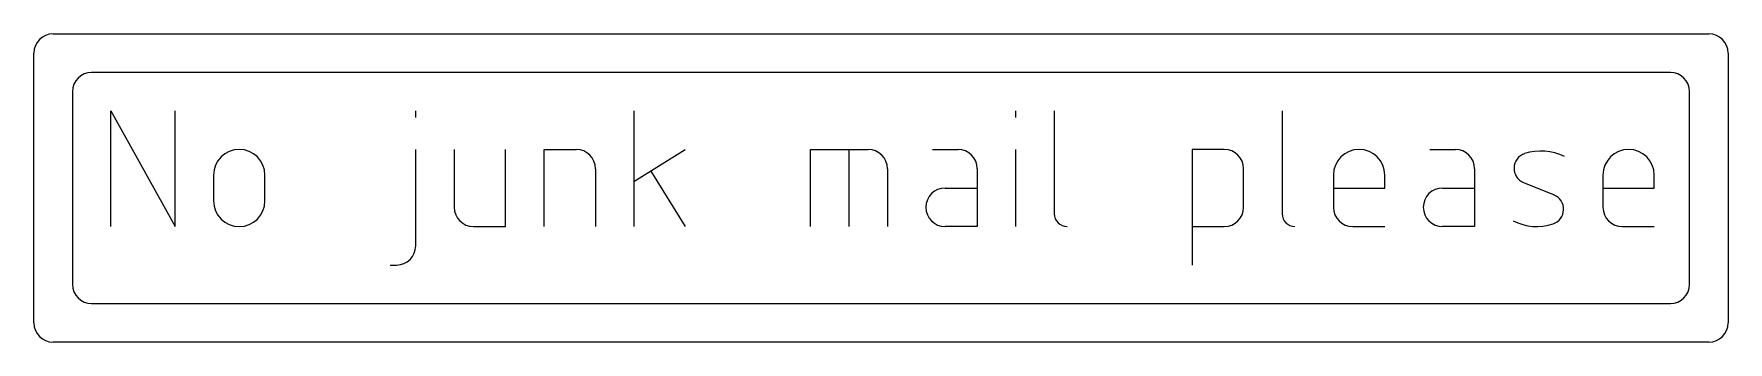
# Model space of a CAD drawing. Header units: millimetres. Extents: x 10 to 362, y 10 to 74.
import ezdxf

# ---------------------------------------------------------------- set-up
doc = ezdxf.new("R2010")
doc.units = ezdxf.units.MM
doc.layers.get('0').update_dxf_attribs({"linetype": 'CONTINUOUS', "lineweight": 0})

msp = doc.modelspace()

# ---------------------------------------------------------------- linework, layer by layer
for p, q in [((14, 74), (358, 74)), ((10, 14), (10, 70)), ((362, 70), (362, 14)), ((350, 66), (22, 66)), ((18, 62), (18, 22)), ((354, 22), (354, 62)), ((22, 18), (350, 18)), ((358, 10), (14, 10))]:
    msp.add_line(p, q)
at = {"color": 7, "linetype": 'CONTINUOUS', "lineweight": 0}
for p, q in [((26, 34), (26, 58)), ((26, 58), (39.33, 34)), ((39.33, 34), (39.33, 58)), ((89.33, 56.67), (89.33, 58)), ((134.67, 58), (134.67, 34)), ((214, 56.67), (214, 58)), ((222, 58), (222, 36.67)), ((269.33, 58), (269.33, 36.67)), ((89.33, 30), (89.33, 50)), ((97.33, 50), (97.33, 38)), ((108, 34), (108, 50)), ((116, 34), (116, 50)), ((116, 50), (122.67, 50)), ((134.67, 43.33), (145.33, 50)), ((171.33, 34), (171.33, 50)), ((171.33, 50), (183.33, 50)), ((179.33, 50), (179.33, 34)), ((196.67, 50), (202, 50)), ((214, 34), (214, 50)), ((257.33, 50), (250.67, 50)), ((250.67, 50), (250.67, 26)), ((300, 50), (305.33, 50)), ((126.67, 46), (126.67, 34)), ((187.33, 46), (187.33, 34)), ((206, 46), (206, 34)), ((261.33, 38), (261.33, 46)), ((309.33, 46), (309.33, 34)), ((47.33, 44.67), (47.33, 39.33)), ((58, 39.33), (58, 44.67)), ((138.19, 45.53), (145.33, 34)), ((280, 44.67), (280, 38)), ((290.67, 42), (290.67, 44.67)), ((319.51, 43.13), (325.83, 40.55)), ((336, 44.67), (336, 38)), ((346.67, 42), (346.67, 44.67)), ((199.33, 42), (206, 42)), ((280, 42), (290.67, 42)), ((302.67, 42), (309.33, 42)), ((336, 42), (346.67, 42)), ((101.33, 34), (108, 34)), ((206, 34), (199.33, 34)), ((250.67, 34), (257.33, 34)), ((284, 34), (290.67, 34)), ((309.33, 34), (302.67, 34)), ((340, 34), (346.67, 34)), ((84, 26), (85.33, 26))]:
    msp.add_line(p, q, dxfattribs=at)
for centre, start, end in [((14, 70), 90, 180), ((358, 70), 0, 90), ((22, 62), 90, 180), ((350, 62), 0, 90), ((22, 22), 180, 270), ((350, 22), 270, 0), ((14, 14), 180, 270), ((358, 14), 270, 0)]:
    msp.add_arc(centre, 4, start, end)
for centre, radius, start, end in [((52.67, 44.67), 5.33, 0, 180), ((122.67, 46), 4, 0, 90), ((183.33, 46), 4, 0, 90), ((202, 46), 4, 0, 90), ((257.33, 46), 4, 0, 90), ((285.33, 44.67), 5.33, 0, 180), ((305.33, 46), 4, 0, 90), ((323.1, 38.86), 10.82, 63.0974, 108.2755), ((341.33, 44.67), 5.33, 0, 180), ((320.72, 46.09), 3.2, 108.2746, 247.7905), ((52.67, 39.33), 5.33, 180, 0), ((199.33, 38), 4, 90, 270), ((302.67, 38), 4, 90, 270), ((324.62, 37.58), 3.2, 288.2749, 67.7912), ((101.33, 38), 4, 180, 270), ((224.67, 36.67), 2.67, 180, 270), ((257.33, 38), 4, 270, 0), ((272, 36.67), 2.67, 180, 270), ((284, 38), 4, 180, 270), ((340, 38), 4, 180, 270), ((322.23, 44.82), 10.82, 243.0977, 288.2755), ((85.33, 30), 4, 270, 0)]:
    msp.add_arc(centre, radius, start, end, dxfattribs=at)

doc.saveas('drawing.dxf')
